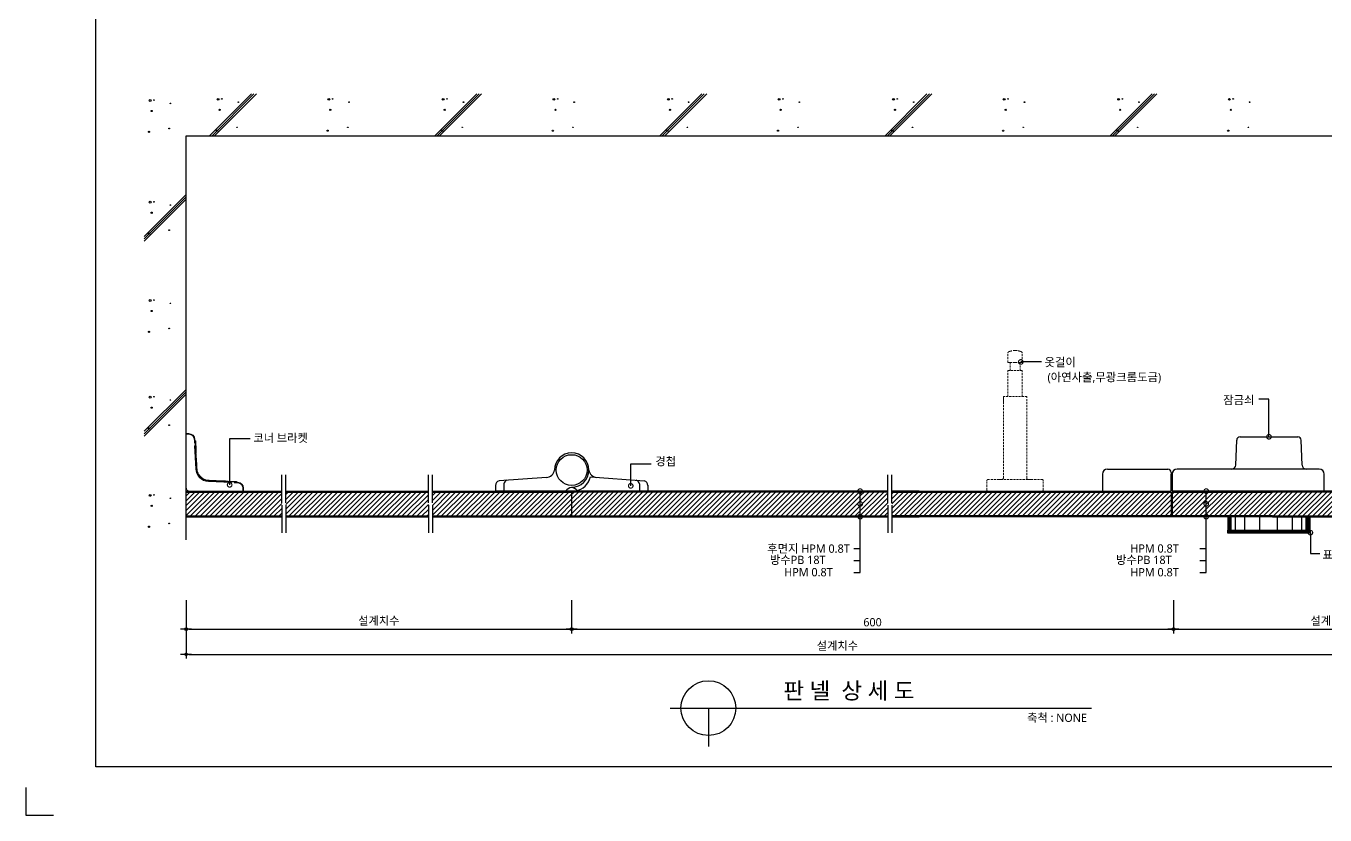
# Model space of a CAD drawing. Extents: x -256 to 8104, y -176 to 5714.
# Drawn here: x -256 to 4485, y -176 to 2705 of the extents above; entities that cross this region are included whole.
import ezdxf
from ezdxf.enums import TextEntityAlignment as Align

# ---------------------------------------------------------------- set-up
doc = ezdxf.new("R2010")
doc.units = 0
doc.header["$LTSCALE"] = 30
doc.linetypes.add('HIDDEN', pattern=[0.375, 0.25, -0.125])
doc.layers.get('0').update_dxf_attribs({"linetype": 'CONTINUOUS'})
doc.layers.get('DEFPOINTS').update_dxf_attribs({"linetype": 'CONTINUOUS'})
for name, color, linetype in [('02---제품선', 4, 'CONTINUOUS'), ('C', 2, 'CONTINUOUS'), ('DIM', 7, 'CONTINUOUS'), ('HID', 9, 'HIDDEN'), ('TIT', 3, 'CONTINUOUS'), ('경첩', 4, 'CONTINUOUS'), ('문자', 3, 'CONTINUOUS'), ('부자재', 4, 'CONTINUOUS'), ('잠금쇠(회전형)', 4, 'CONTINUOUS'), ('치수', 1, 'CONTINUOUS'), ('판넬', 2, 'CONTINUOUS'), ('해치', 8, 'CONTINUOUS')]:
    doc.layers.add(name, color=color, linetype=linetype)
doc.styles.add('돋움', font='malgun.ttf')
doc.dimstyles.new('10', dxfattribs={"dimscale": 10, "dimtxt": 3, "dimasz": 1, "dimexe": 1.5, "dimexo": 2, "dimgap": 1, "dimtad": 1, "dimdec": 0, "dimlunit": 6, "dimtxsty": '돋움', "dimblk": 'DIMDOT', "dimcen": -1, "dimdle": 1.5, "dimclrt": 3, "dimazin": 3, "dimtfac": 1, "dimtdec": 0, "dimtix": 1, "dimtmove": 2, "dimatfit": 3, "dimldrblk": 'DIMDOT', "dimarcsym": 0})
pattern_1 = [(45, (40148.375, -13933.632), (-8.980256, 8.980256), [])]

# ---------------------------------------------------------------- blocks, each defined once
blk = doc.blocks.new('DIMDOT')
at = {"linetype": 'Continuous'}
blk.add_line((-2, 0), (2, 0), dxfattribs=at)
for radius in [0.5, 0.25]:
    blk.add_circle((0, 0), radius, dxfattribs=at)
blk = doc.blocks.new('*D1225')
at = {"layer": 'DEFPOINTS', "color": 0}
for p in [(48801.8, -13158.1), (50208.9, -13158.1), (50208.9, -13283.8)]:
    blk.add_point(p, dxfattribs=at)
at = {"layer": 'DIM', "color": 0, "lineweight": -2, "ltscale": 10}
for p, q in [((48801.8, -13178.1), (48801.8, -13298.8)), ((50208.9, -13178.1), (50208.9, -13298.8)), ((48811.8, -13283.8), (50198.9, -13283.8))]:
    blk.add_line(p, q, dxfattribs=at)
at = {"layer": 'DIM', "color": 0, "lineweight": -2, "xscale": 10, "yscale": 10, "zscale": 10, "rotation": 180}
blk.add_blockref('DIMDOT', (48801.8, -13283.8), dxfattribs=at)
at = {"layer": 'DIM', "color": 0, "lineweight": -2, "xscale": 10, "yscale": 10, "zscale": 10}
blk.add_blockref('DIMDOT', (50208.9, -13283.8), dxfattribs=at)
at = {"layer": 'DIM', "color": 3, "insert": (49505.3, -13254.2), "char_height": 30, "attachment_point": 5, "style": '돋움'}
blk.add_mtext('설계치수', dxfattribs=at)
blk = doc.blocks.new('*D1226')
at = {"layer": 'DEFPOINTS', "color": 0}
for p in [(48801.8, -13158.1), (53555.7, -13158.1), (53555.7, -13375.3)]:
    blk.add_point(p, dxfattribs=at)
at = {"layer": 'DIM', "color": 0, "lineweight": -2, "ltscale": 10}
for p, q in [((48801.8, -13178.1), (48801.8, -13390.3)), ((53555.7, -13178.1), (53555.7, -13390.3)), ((48811.8, -13375.3), (53545.7, -13375.3))]:
    blk.add_line(p, q, dxfattribs=at)
at = {"layer": 'DIM', "color": 0, "lineweight": -2, "xscale": 10, "yscale": 10, "zscale": 10, "rotation": 180}
blk.add_blockref('DIMDOT', (48801.8, -13375.3), dxfattribs=at)
at = {"layer": 'DIM', "color": 0, "lineweight": -2, "xscale": 10, "yscale": 10, "zscale": 10}
blk.add_blockref('DIMDOT', (53555.7, -13375.3), dxfattribs=at)
at = {"layer": 'DIM', "color": 3, "insert": (51178.7, -13345.6), "char_height": 30, "attachment_point": 5, "style": '돋움'}
blk.add_mtext('설계치수', dxfattribs=at)
blk = doc.blocks.new('_DOTSMALL')
at = {"color": 0, "linetype": 'ByBlock', "const_width": 0.5}
blk.add_lwpolyline([(-0.0625, 0, 1), (0.0625, 0, 1)], format="xyb", close=True, dxfattribs=at)
blk = doc.blocks.new('A$C63EC304E')
at = {"layer": '치수', "color": 1, "xscale": 2.5, "yscale": 2.5, "zscale": 2.5, "rotation": 234.3098741996962}
blk.add_blockref('_DOTSMALL', (0.31, 0.31), dxfattribs=at)
blk = doc.blocks.new('A$C2BC9653E')
at = {"layer": '치수', "xscale": 0.3333333333333333, "yscale": 0.3333333333333333, "zscale": 0.3333333333333333}
blk.add_blockref('A$C63EC304E', (0, 0), dxfattribs=at)
blk = doc.blocks.new('A$C7FC71301')
at = {"layer": '치수', "rotation": 180}
blk.add_blockref('A$C2BC9653E', (0.21, 0.21), dxfattribs=at)
blk = doc.blocks.new('A$C4A20372B')
at = {"layer": '치수'}
blk.add_blockref('A$C7FC71301', (0, 0), dxfattribs=at)
blk = doc.blocks.new('A$C566469F5')
at = {"layer": '치수'}
blk.add_blockref('A$C4A20372B', (0, 0), dxfattribs=at)
blk = doc.blocks.new('A$C7E317CD4')
at = {"layer": '해치', "xscale": 2, "yscale": 2, "zscale": 2}
blk.add_blockref('A$C566469F5', (0, 0), dxfattribs=at)
blk = doc.blocks.new('A$C601D7F27')
at = {"layer": '치수'}
blk.add_blockref('A$C7E317CD4', (0, 0), dxfattribs=at)
blk = doc.blocks.new('A$C38802C08')
at = {"layer": '치수'}
blk.add_blockref('A$C601D7F27', (0, 0), dxfattribs=at)
blk = doc.blocks.new('*D1227')
at = {"layer": 'DEFPOINTS', "color": 0}
for p in [(52404.8, -13158.1), (53555.7, -13158.1), (53555.7, -13283.8)]:
    blk.add_point(p, dxfattribs=at)
at = {"layer": 'DIM', "color": 0, "lineweight": -2, "ltscale": 10}
for p, q in [((52404.8, -13178.1), (52404.8, -13298.8)), ((53555.7, -13178.1), (53555.7, -13298.8)), ((52414.8, -13283.8), (53545.7, -13283.8))]:
    blk.add_line(p, q, dxfattribs=at)
at = {"layer": 'DIM', "color": 0, "lineweight": -2, "xscale": 10, "yscale": 10, "zscale": 10, "rotation": 180}
blk.add_blockref('DIMDOT', (52404.8, -13283.8), dxfattribs=at)
at = {"layer": 'DIM', "color": 0, "lineweight": -2, "xscale": 10, "yscale": 10, "zscale": 10}
blk.add_blockref('DIMDOT', (53555.7, -13283.8), dxfattribs=at)
at = {"layer": 'DIM', "color": 3, "insert": (52980.3, -13254.2), "char_height": 30, "attachment_point": 5, "style": '돋움'}
blk.add_mtext('설계치수', dxfattribs=at)
blk = doc.blocks.new('*D1228')
at = {"layer": 'DEFPOINTS', "color": 0}
for p in [(50208.9, -13158.1), (52404.8, -13158.1), (52404.8, -13283.8)]:
    blk.add_point(p, dxfattribs=at)
at = {"layer": 'DIM', "color": 0, "lineweight": -2, "ltscale": 10}
for p, q in [((50208.9, -13178.1), (50208.9, -13298.8)), ((52404.8, -13178.1), (52404.8, -13298.8)), ((50218.9, -13283.8), (52394.8, -13283.8))]:
    blk.add_line(p, q, dxfattribs=at)
at = {"layer": 'DIM', "color": 0, "lineweight": -2, "xscale": 10, "yscale": 10, "zscale": 10, "rotation": 180}
blk.add_blockref('DIMDOT', (50208.9, -13283.8), dxfattribs=at)
at = {"layer": 'DIM', "color": 0, "lineweight": -2, "xscale": 10, "yscale": 10, "zscale": 10}
blk.add_blockref('DIMDOT', (52404.8, -13283.8), dxfattribs=at)
at = {"layer": 'DIM', "color": 3, "insert": (51306.9, -13258.3), "char_height": 30, "attachment_point": 5, "style": '돋움'}
blk.add_mtext('600', dxfattribs=at)
blk = doc.blocks.new('A$C06B31977')
for p, q in [((1.26, 11.06), (1.26, 21.17)), ((1.26, 10.11), (1.26, 0))]:
    blk.add_line(p, q)
blk = doc.blocks.new('BASIC_45', base_point=(48473.5, -13786.3))
at = {"layer": '해치', "transparency": 33554687}
h = blk.add_hatch(dxfattribs=at)
h.set_pattern_fill('ANSI31', color=256, scale=4, style=0)
h.set_pattern_definition(pattern_1)
h.paths.add_polyline_path([(49150.8, -12831.1), (49150.8, -12821.6), (49150.8, -12782.8), (48801.8, -12782.8), (48801.8, -12869.5), (49150.8, -12869.5)])
h.paths.add_polyline_path([(49165.4, -12831.1), (49165.4, -12821.6), (49165.4, -12782.8), (49685.9, -12782.8), (49685.9, -12831.1), (49685.9, -12869.5), (49165.4, -12869.5)])
at = {"layer": '해치'}
h = blk.add_hatch(dxfattribs=at)
h.set_pattern_fill('ANSI31', color=256, scale=4)
h.set_pattern_definition(pattern_1)
h.paths.add_polyline_path([(50208.9, -12869.5), (50208.9, -12782.8), (49700.5, -12782.8), (49700.5, -12869.5)])
at = {"layer": '해치', "transparency": 33554687}
h = blk.add_hatch(dxfattribs=at)
h.set_pattern_fill('ANSI31', color=256, scale=4)
h.set_pattern_definition(pattern_1)
h.paths.add_polyline_path([(50208.9, -12782.8), (50208.9, -12869.5), (51261.8, -12869.5), (51261.8, -12828.2, -0.610943), (51260.1, -12824.9, -0.241509), (51261.8, -12824.1), (51261.8, -12782.8)])
h = blk.add_hatch(dxfattribs=at)
h.set_pattern_fill('ANSI31', color=256, scale=4)
h.set_pattern_definition(pattern_1)
h.paths.add_polyline_path([(51362.6, -12782.8), (51261.8, -12782.8), (51261.8, -12824.1, -0.610943), (51263.5, -12827.4, -0.241509), (51261.8, -12828.2), (51261.8, -12869.5), (51362.6, -12869.5)])
h = blk.add_hatch(dxfattribs=at)
h.set_pattern_fill('ANSI31', color=256, scale=4)
h.set_pattern_definition(pattern_1)
h.paths.add_polyline_path([(52396.8, -12869.5), (52396.8, -12782.8), (51476.8, -12782.8), (51377.2, -12782.8), (51377.2, -12821.6), (51377.2, -12831.1), (51377.2, -12869.5), (51476.8, -12869.5)])
h = blk.add_hatch(dxfattribs=at)
h.set_pattern_fill('ANSI31', color=256, scale=4, style=0)
h.set_pattern_definition(pattern_1)
h.paths.add_polyline_path([(53171.8, -12831.1), (53171.8, -12821.6), (53171.8, -12782.8), (53555.7, -12782.8), (53555.7, -12869.5), (53171.8, -12869.5)])
edge = h.paths.add_edge_path()
edge.add_line((53157.2, -12831.1), (53157.2, -12821.6))
edge.add_line((53157.2, -12821.6), (53157.2, -12782.8))
edge.add_line((53157.2, -12782.8), (52524.7, -12782.8))
edge.add_line((52524.7, -12782.8), (52524.7, -12824.1))
edge.add_arc((52524.7, -12826.2), 2.08, -35.6901, 90, ccw=False)
edge.add_arc((52524.7, -12826.2), 2.08, 270, 324.3099, ccw=False)
edge.add_line((52524.7, -12828.2), (52524.7, -12869.5))
edge.add_line((52524.7, -12869.5), (53157.2, -12869.5))
edge.add_line((53157.2, -12869.5), (53157.2, -12831.1))
h.paths.add_polyline_path([(52399.8, -12782.8), (52399.8, -12869.5), (52524.7, -12869.5), (52524.7, -12828.2, -0.610943), (52523, -12824.9, -0.241509), (52524.7, -12824.1), (52524.7, -12782.8)])
h.paths.add_polyline_path([(53973.4, -12782.8), (53555.7, -12782.8), (53555.7, -12869.5), (53973.4, -12869.5)])
for p, q in [((48801.8, -11482.5), (53973.4, -11482.5)), ((48801.8, -12957.5), (48801.8, -11482.5))]:
    blk.add_line(p, q)
at = {"color": 2}
for p, q in [((50208.9, -12779.5), (50208.9, -12872.8)), ((52396.8, -12782.8), (52396.8, -12869.5)), ((52399.8, -12782.8), (52399.8, -12869.5)), ((48217.6, -13862), (48217.6, -13962)), ((48217.6, -13962), (48317.6, -13962))]:
    blk.add_line(p, q, dxfattribs=at)
for points in [[(48472.8, -8247.9), (55725.1, -8247.9), (55725.1, -13786.2), (48472.8, -13786.2)], [(48472.8, -8247.9), (55725.1, -8247.9), (55725.1, -13786.2), (48472.8, -13786.2)], [(48472.8, -8247.9), (56454.7, -8247.9), (56454.7, -13786.2), (48472.8, -13786.2)]]:
    blk.add_lwpolyline(points, close=True, dxfattribs=at)
at = {"layer": '02---제품선'}
for p, q in [((52632.5, -12684.4), (52635.7, -12593)), ((52648.1, -12581), (52858.7, -12581)), ((52874.3, -12684.4), (52871.1, -12593)), ((52164.2, -12698.8), (52384.4, -12698.8)), ((52604.5, -12698.8), (52418.4, -12698.8)), ((52617.5, -12698.8), (52604.5, -12698.8)), ((52889.3, -12698.8), (52617.5, -12698.8)), ((52936.4, -12698.8), (52889.3, -12698.8)), ((52145.6, -12717.5), (52145.6, -12779.5)), ((52396.8, -12711.3), (52396.8, -12779.5)), ((52396.8, -12779.5), (52396.8, -12717.5)), ((52399.8, -12717.5), (52399.8, -12779.5)), ((52955, -12779.5), (52955, -12717.5)), ((52145.6, -12779.5), (52396.8, -12779.5)), ((52955, -12779.5), (52399.8, -12779.5))]:
    blk.add_line(p, q, dxfattribs=at)
for centre, radius, start, end in [((52648.1, -12593.4), 12.4, 90, 178), ((52858.7, -12593.4), 12.4, 2, 90), ((52164.2, -12717.5), 18.6, 90, 180), ((52384.4, -12711.3), 12.4, 0, 90), ((52418.4, -12717.5), 18.6, 90, 180), ((52617.5, -12683.8), 15, 270, 358), ((52889.3, -12683.8), 15, 182, 270), ((52936.4, -12717.5), 18.6, 0, 90)]:
    blk.add_arc(centre, radius, start, end, dxfattribs=at)
at = {"layer": 'C'}
for p, q in [((48801.8, -12782.8), (49150.8, -12782.8)), ((49165.4, -12782.8), (49685.9, -12782.8)), ((49700.5, -12782.8), (50208.9, -12782.8)), ((51362.6, -12782.8), (50208.9, -12782.8)), ((51377.2, -12782.8), (52396.8, -12782.8)), ((51476.8, -12782.8), (51377.2, -12782.8)), ((52399.8, -12782.8), (52766.9, -12782.8)), ((53157.2, -12782.8), (52766.9, -12782.8)), ((48801.8, -12869.5), (49150.8, -12869.5)), ((49165.4, -12869.5), (49685.9, -12869.5)), ((49700.5, -12869.5), (50225.1, -12869.5)), ((50208.9, -12869.5), (51362.6, -12869.5)), ((52396.8, -12869.5), (51377.2, -12869.5)), ((51377.2, -12869.5), (51476.8, -12869.5)), ((52766.9, -12869.5), (52399.8, -12869.5)), ((52766.9, -12869.5), (53157.2, -12869.5))]:
    blk.add_line(p, q, dxfattribs=at)
at = {"layer": 'HID', "lineweight": 15}
for p, q in [((51800.9, -12309.4), (51800.9, -12273.8)), ((51852.9, -12309.4), (51852.9, -12273.8)), ((51800.9, -12309.4), (51808.8, -12309.4)), ((51808.8, -12309.4), (51826.9, -12309.4)), ((51808.8, -12309.4), (51808.8, -12339.2)), ((51845, -12309.4), (51826.9, -12309.4)), ((51852.9, -12309.4), (51845, -12309.4)), ((51845, -12309.4), (51845, -12339.2)), ((51800.9, -12434.2), (51800.9, -12339.2)), ((51852.9, -12339.2), (51800.9, -12339.2)), ((51852.9, -12434.2), (51852.9, -12339.2)), ((51869.6, -12434.2), (51784.2, -12434.2)), ((51784.2, -12457.9), (51784.2, -12434.2)), ((51784.2, -12731.8), (51784.2, -12434.2)), ((51869.6, -12731.8), (51869.6, -12434.2)), ((51723.7, -12774.5), (51723.7, -12741.8)), ((51779.2, -12736.8), (51728.7, -12736.8)), ((51884.6, -12736.8), (51769.2, -12736.8)), ((51874.6, -12736.8), (51925.1, -12736.8)), ((51930.1, -12774.5), (51930.1, -12741.8)), ((51925.1, -12779.5), (51728.7, -12779.5)), ((52478.5, -12779.5), (52510.1, -12779.5)), ((52510.1, -12779.5), (52700.1, -12779.5))]:
    blk.add_line(p, q, dxfattribs=at)
for centre, radius, start, end in [((51809.6, -12279), 10.2, 101.3021, 148.9655), ((51831.9, -12351.2), 85.6, 93.3455, 106.4545), ((51821.9, -12351.2), 85.6, 73.5455, 86.6545), ((51844.2, -12279), 10.2, 31.0345, 78.6979), ((51728.7, -12741.8), 5, 90, 180), ((51779.2, -12731.8), 5, 270, 0), ((51874.6, -12731.8), 5, 180, 270), ((51925.1, -12741.8), 5, 0, 90), ((51728.7, -12774.5), 5, 180, 270), ((51925.1, -12774.5), 5, 270, 0)]:
    blk.add_arc(centre, radius, start, end, dxfattribs=at)
at = {"layer": 'TIT', "color": 7}
for p, q in [((50567.9, -13571.7), (52105.7, -13571.7)), ((50707.9, -13571.7), (50707.9, -13711.7))]:
    blk.add_line(p, q, dxfattribs=at)
blk.add_circle((50707.9, -13571.7), 100, dxfattribs=at)
at = {"layer": '경첩', "color": 4, "linetype": 'Continuous', "lineweight": 15}
for p, q in [((48801.8, -12569.5), (48812.4, -12569.5)), ((48801.8, -12571.8), (48801.8, -12569.5)), ((48801.8, -12591.9), (48801.8, -12571.8)), ((48812.4, -12571.8), (48801.8, -12571.8)), ((48801.8, -12595.2), (48801.8, -12592.8)), ((48801.8, -12595.2), (48801.8, -12765.5)), ((48812.4, -12571.8), (48812.4, -12569.5)), ((48832.6, -12604), (48832, -12590.5)), ((48834.3, -12590.4), (48835.4, -12613.7)), ((48836.1, -12595), (48834.6, -12596.5)), ((48837.1, -12600.6), (48834.9, -12602.8)), ((48837.1, -12600.6), (48838.3, -12625.8)), ((48837, -12697.6), (48833.1, -12613.8)), ((48835.4, -12613.7), (48839.4, -12697.5)), ((48838.3, -12625.8), (48836.1, -12628)), ((48838.6, -12632.1), (48836.4, -12634.3)), ((48838.8, -12635.2), (48836.5, -12637.5)), ((48839.1, -12641.5), (48836.8, -12643.8)), ((48839.2, -12644.7), (48837, -12646.9)), ((48838.8, -12635.2), (48839.1, -12641.5)), ((48839.2, -12644.7), (48840.5, -12671.5)), ((48840.5, -12671.5), (48838.3, -12673.7)), ((48840.5, -12671.6), (48838.3, -12673.8)), ((48840.7, -12675.5), (48838.4, -12677.7)), ((48840.8, -12677.7), (48838.5, -12680)), ((48841.2, -12686.3), (48838.9, -12688.5)), ((48841.2, -12687.2), (48839, -12689.5)), ((48841.4, -12690.4), (48839.1, -12692.6)), ((48841.4, -12691.3), (48839.2, -12693.5)), ((48841.9, -12699.8), (48839.8, -12701.9)), ((48842.2, -12701.9), (48840.1, -12703.9)), ((48840.5, -12671.6), (48840.7, -12675.5)), ((48840.8, -12677.7), (48841.2, -12686.3)), ((48841.2, -12686.3), (48841.2, -12687.2)), ((48841.2, -12687.2), (48841.4, -12690.4)), ((48841.4, -12690.4), (48841.4, -12691.3)), ((48841.4, -12691.3), (48841.7, -12697.4)), ((48840.9, -12707.3), (48842.9, -12705.4)), ((48842.8, -12705.4), (48840.9, -12707.3)), ((48844.3, -12710.3), (48842.5, -12712.1)), ((48845.8, -12714), (48844.1, -12715.8)), ((48846.9, -12716.2), (48845.2, -12717.9)), ((48849.4, -12720.3), (48847.7, -12722)), ((48850.8, -12722.2), (48849.1, -12723.9)), ((48860.9, -12731.9), (48859.3, -12733.5)), ((48863, -12733.2), (48861.3, -12734.8)), ((48867.3, -12735.5), (48865.5, -12737.2)), ((48869.6, -12736.5), (48867.8, -12738.2)), ((48874.5, -12738.1), (48872.6, -12740)), ((48967.4, -12748.2), (48883.7, -12744.2)), ((48883.8, -12741.9), (48967.5, -12745.8)), ((48883.9, -12739.6), (48886.1, -12739.7)), ((48883.9, -12739.6), (48939.7, -12742.2)), ((48886.1, -12739.7), (48883.9, -12741.9)), ((48939.7, -12742.2), (48937.5, -12744.4)), ((48946, -12742.5), (48943.8, -12744.7)), ((48949.2, -12742.6), (48946.9, -12744.9)), ((48955.5, -12742.9), (48953.2, -12745.2)), ((48955.5, -12742.9), (48985.5, -12744.3)), ((48967.5, -12745.8), (48990.9, -12746.9)), ((48990.8, -12749.3), (48977.3, -12748.6)), ((48986.3, -12745.1), (48984.8, -12746.6)), ((48986.3, -12745.1), (48985.5, -12744.3)), ((48815.8, -12779.5), (48986.1, -12779.5)), ((48988.4, -12779.5), (48986.1, -12779.5)), ((49009.4, -12779.5), (48989.4, -12779.5)), ((49009.4, -12779.5), (49009.4, -12768.8)), ((49009.4, -12768.8), (49011.8, -12768.8)), ((49011.8, -12779.5), (49009.4, -12779.5)), ((49011.8, -12768.8), (49011.8, -12779.5))]:
    blk.add_line(p, q, dxfattribs=at)
at = {"layer": '경첩', "color": 4, "linetype": 'Continuous', "lineweight": 15, "flags": 128}
for points in [[(48832, -12590.5), (48832.4, -12590.5), (48832.9, -12590.5), (48833.3, -12590.4), (48833.6, -12590.4), (48833.9, -12590.4), (48834.1, -12590.4), (48834.3, -12590.4), (48834.3, -12590.4)], [(48836.9, -12595.8), (48836.7, -12595.6), (48836.6, -12595.5), (48836.4, -12595.3), (48836.3, -12595.2), (48836.2, -12595.1), (48836.2, -12595.1), (48836.1, -12595), (48836.1, -12595)], [(48836.9, -12595.8), (48837, -12596.8), (48837, -12598), (48837.1, -12599.2), (48837.1, -12600.6)], [(48835.4, -12613.7), (48835.4, -12613.7), (48835.2, -12613.7), (48835, -12613.7), (48834.7, -12613.8), (48834.4, -12613.8), (48834, -12613.8), (48833.5, -12613.8), (48833.1, -12613.8)], [(48838.3, -12625.8), (48838.4, -12627), (48838.4, -12628.2), (48838.5, -12629.3), (48838.5, -12630.2), (48838.6, -12631), (48838.6, -12631.6), (48838.6, -12632), (48838.6, -12632.1)], [(48839.4, -12697.5), (48839.3, -12697.5), (48839.2, -12697.5), (48839, -12697.5), (48838.7, -12697.5), (48838.3, -12697.5), (48837.9, -12697.5), (48837.5, -12697.6), (48837, -12697.6)], [(48840.5, -12671.5), (48840.5, -12671.5), (48840.5, -12671.6)], [(48840.7, -12675.5), (48840.7, -12676.2), (48840.7, -12676.9), (48840.8, -12677.7)], [(48841.9, -12699.8), (48842.1, -12701.4), (48842.2, -12701.9)], [(48842.8, -12705.4), (48842.8, -12705.4), (48842.8, -12705.4)], [(48883.8, -12741.9), (48883.8, -12741.9), (48883.8, -12742.1), (48883.8, -12742.3), (48883.8, -12742.6), (48883.7, -12742.9), (48883.7, -12743.3), (48883.7, -12743.8), (48883.7, -12744.2)], [(48939.7, -12742.2), (48940.8, -12742.2), (48941.9, -12742.3), (48942.9, -12742.3), (48943.8, -12742.4), (48944.5, -12742.4), (48945.2, -12742.4), (48945.6, -12742.5), (48945.9, -12742.5), (48946, -12742.5)], [(48949.2, -12742.6), (48949.3, -12742.6), (48949.6, -12742.7), (48950.2, -12742.7), (48951, -12742.7), (48952, -12742.8), (48953.1, -12742.8), (48954.2, -12742.9), (48955.5, -12742.9)], [(48967.5, -12745.8), (48967.5, -12745.9), (48967.5, -12746), (48967.5, -12746.2), (48967.5, -12746.5), (48967.5, -12746.9), (48967.5, -12747.3), (48967.4, -12747.7), (48967.4, -12748.2)], [(48990.8, -12749.3), (48990.8, -12748.8), (48990.8, -12748.4), (48990.8, -12748), (48990.8, -12747.6), (48990.9, -12747.3), (48990.9, -12747.1), (48990.9, -12747), (48990.9, -12746.9)]]:
    blk.add_lwpolyline(points, dxfattribs=at)
at = {"layer": '경첩', "color": 4, "linetype": 'Continuous', "lineweight": 15}
for centre, radius, start, end in [((48812.4, -12591.4), 21.9, 2.6983, 90), ((48812.4, -12591.4), 19.6, 2.6983, 90), ((48886, -12695.3), 49, 182.6983, 267.3017), ((48886, -12695.3), 46.7, 182.6983, 267.3017), ((48886, -12695.3), 44.3, 182.6983, 185.9088), ((48886, -12695.3), 44.3, 188.6056, 193.1623), ((48886, -12695.3), 44.3, 193.2431, 199.766), ((48886, -12695.3), 44.3, 199.766, 204.9948), ((48886, -12695.3), 44.3, 208.1736, 214.3849), ((48886, -12695.3), 44.3, 214.3855, 217.4388), ((48886, -12695.3), 44.3, 217.4392, 235.6151), ((48886, -12695.3), 44.3, 235.6142, 238.7009), ((48886, -12695.3), 44.3, 238.7002, 245.0052), ((48886, -12695.3), 44.3, 248.2494, 255.0002), ((48886, -12695.3), 44.3, 255, 267.3017), ((48989.8, -12768.8), 19.6, 0, 87.3017), ((48989.8, -12768.8), 21.9, 0, 87.3017), ((48815.8, -12765.5), 14, 180, 270)]:
    blk.add_arc(centre, radius, start, end, dxfattribs=at)
at = {"layer": '부자재'}
for p, q in [((50116.7, -12729.4), (49943.8, -12741.5)), ((50277.7, -12727.5), (50473.6, -12741.4)), ((49930.8, -12757.4), (49930.8, -12779.5)), ((50208.9, -12779.5), (49930.8, -12779.5)), ((49960.8, -12753.3), (49960.8, -12779.5)), ((50223.1, -12779.5), (50486.9, -12779.5)), ((50456.9, -12753.3), (50456.9, -12779.5)), ((50486.9, -12757.4), (50486.9, -12779.5))]:
    blk.add_line(p, q, dxfattribs=at)
at = {"layer": '부자재', "color": 1}
blk.add_circle((50208.9, -12702.5), 56.2, dxfattribs=at)
at = {"layer": '부자재'}
for centre, radius, start, end in [((50208.9, -12702.5), 63, 270, 180), ((50115.1, -12698.4), 31, 272.9231, 352.4724), ((50302.6, -12698.4), 31, 187.5276, 267.0769), ((49947.6, -12757.9), 16.8, 101.7765, 181.6712), ((49981.3, -12759), 21.2, 113.4077, 164.5497), ((50211.1, -12710.9), 68.6, 280.084, 345.9792), ((50436.5, -12759), 21.2, 15.4503, 67.3004), ((50470.2, -12757.9), 16.8, 358.3288, 78.2235), ((50217.5, -12804.1), 39.5, 102.5267, 141.5475), ((50200.3, -12804.1), 39.5, 43.1003, 77.4733)]:
    blk.add_arc(centre, radius, start, end, dxfattribs=at)
at = {"layer": '잠금쇠(회전형)', "linetype": 'Continuous', "lineweight": 15}
for p, q in [((52603.2, -12873.5), (52903.6, -12873.5)), ((52603.2, -12873.5), (52603.2, -12921.8)), ((52604.1, -12873.5), (52604.1, -12921.8)), ((52903.6, -12873.5), (52903.6, -12921.8)), ((52602.2, -12921.8), (52904.6, -12921.8)), ((52602.2, -12931.1), (52602.2, -12921.8)), ((52602.2, -12930.8), (52904.6, -12930.8)), ((52904.6, -12931.1), (52904.6, -12921.8))]:
    blk.add_line(p, q, dxfattribs=at)
at = {"layer": '치수'}
for p, q in [((51923.8, -12307.9), (51847.8, -12307.9)), ((52753.4, -12443.8), (52716.8, -12443.8)), ((52753.4, -12581), (52753.4, -12443.8)), ((48961.2, -12587.8), (49035.4, -12587.8)), ((48961.2, -12756.2), (48961.2, -12587.8)), ((50424.5, -12760.2), (50424.5, -12679.3)), ((50424.5, -12679.3), (50498.7, -12679.3)), ((51261.8, -13076), (51261.8, -12779.5)), ((52524.7, -13076), (52524.7, -12779.5)), ((52904.6, -12931.1), (52904.6, -13006.9)), ((51238.1, -12989.3), (51261.8, -12989.3)), ((51238.1, -13032.8), (51261.8, -13032.8)), ((52500.9, -12989.3), (52524.7, -12989.3)), ((52500.9, -13032.8), (52524.7, -13032.8)), ((52904.6, -13006.9), (52938.9, -13006.9)), ((51238.1, -13076), (51261.8, -13076)), ((52500.9, -13076), (52524.7, -13076))]:
    blk.add_line(p, q, dxfattribs=at)
at = {"layer": '판넬', "color": 1}
for p, q in [((48801.8, -12779.5), (49150.8, -12779.5)), ((49165.4, -12779.5), (49685.9, -12779.5)), ((49700.5, -12779.5), (50188.5, -12779.5)), ((51362.6, -12779.5), (50208.9, -12779.5)), ((51377.2, -12779.5), (52394.8, -12779.5)), ((51476.8, -12779.5), (51377.2, -12779.5)), ((52404.8, -12779.5), (52766.9, -12779.5)), ((53157.2, -12779.5), (52766.9, -12779.5)), ((48801.8, -12872.8), (49150.8, -12872.8)), ((49165.4, -12872.8), (49685.9, -12872.8)), ((49700.5, -12872.8), (50228.5, -12872.8)), ((50208.9, -12872.8), (51362.6, -12872.8)), ((52399.8, -12872.8), (51377.2, -12872.8)), ((51377.2, -12872.8), (51476.8, -12872.8)), ((52766.9, -12872.8), (52399.8, -12872.8)), ((52766.9, -12872.8), (53157.2, -12872.8))]:
    blk.add_line(p, q, dxfattribs=at)
at = {"layer": '해치'}
for p, q in [((48887.7, -11482.5), (49040.8, -11329.3)), ((48905.3, -11482.5), (49058.5, -11329.3)), ((49709.3, -11482.5), (49862.4, -11329.3)), ((49726.9, -11482.5), (49880, -11329.3)), ((50530.8, -11482.5), (50684, -11329.3)), ((50548.5, -11482.5), (50701.6, -11329.3)), ((51352.4, -11482.5), (51505.5, -11329.3)), ((51370.1, -11482.5), (51523.2, -11329.3)), ((52174, -11482.5), (52327.1, -11329.3)), ((52191.6, -11482.5), (52344.8, -11329.3)), ((48648.6, -11849.3), (48801.8, -11696.2)), ((48648.6, -11867), (48801.8, -11713.9)), ((48648.6, -12561), (48801.8, -12407.9)), ((48648.6, -12578.6), (48801.8, -12425.5)), ((52606, -12873.5), (52606, -12921.8)), ((52608.9, -12873.5), (52608.9, -12921.8)), ((52614.1, -12873.5), (52614.1, -12921.8)), ((52630.4, -12873.5), (52630.4, -12921.8)), ((52663.7, -12873.5), (52663.7, -12921.8)), ((52719.3, -12873.5), (52719.3, -12921.8)), ((52783, -12873.5), (52783, -12921.8)), ((52838.5, -12873.5), (52838.5, -12921.8)), ((52871.8, -12873.5), (52871.8, -12921.8)), ((52888.1, -12873.5), (52888.1, -12921.8)), ((52892.7, -12873.5), (52892.7, -12921.8)), ((52897.9, -12873.5), (52897.9, -12921.8)), ((52900.8, -12873.5), (52900.8, -12921.8)), ((52902.7, -12873.5), (52902.7, -12921.8)), ((52602.2, -12924.9), (52904.6, -12924.9)), ((52602.2, -12926.5), (52904.6, -12926.5)), ((52602.2, -12928), (52904.6, -12928)), ((52602.2, -12928.9), (52904.6, -12928.9)), ((52602.2, -12929.9), (52904.6, -12929.9)), ((52602.2, -12931.1), (52904.6, -12931.1))]:
    blk.add_line(p, q, dxfattribs=at)
at = {"layer": '해치', "color": 2}
for p, q in [((48896.5, -11482.5), (49049.6, -11329.3)), ((49718.1, -11482.5), (49871.2, -11329.3)), ((50539.7, -11482.5), (50692.8, -11329.3)), ((51361.2, -11482.5), (51514.4, -11329.3)), ((52182.8, -11482.5), (52335.9, -11329.3)), ((48648.6, -11858.2), (48801.8, -11705)), ((48648.6, -12569.8), (48801.8, -12416.7))]:
    blk.add_line(p, q, dxfattribs=at)
at = {"layer": '해치'}
for centre, radius in [((48670.8, -11353.3), 3.36), ((48684.7, -11351.7), 1.12), ((48744.7, -11363.6), 1.12), ((48918.6, -11348.9), 3.36), ((48932.5, -11347.3), 1.12), ((48992.5, -11359.3), 1.12), ((49322.6, -11348.9), 3.36), ((49336.5, -11347.3), 1.12), ((49396.5, -11359.3), 1.12), ((49740.2, -11348.9), 3.36), ((49754.1, -11347.3), 1.12), ((49814.1, -11359.3), 1.12), ((50144.2, -11348.9), 3.36), ((50158.1, -11347.3), 1.12), ((50218.1, -11359.3), 1.12), ((50561.8, -11348.9), 3.36), ((50575.7, -11347.3), 1.12), ((50635.7, -11359.3), 1.12), ((50965.8, -11348.9), 3.36), ((50979.7, -11347.3), 1.12), ((51039.7, -11359.3), 1.12), ((51383.3, -11348.9), 3.36), ((51397.2, -11347.3), 1.12), ((51457.2, -11359.3), 1.12), ((51787.4, -11348.9), 3.36), ((51801.3, -11347.3), 1.12), ((51861.3, -11359.3), 1.12), ((52204.9, -11348.9), 3.36), ((52218.8, -11347.3), 1.12), ((52278.8, -11359.3), 1.12), ((52608.9, -11348.9), 3.36), ((52622.8, -11347.3), 1.12), ((52682.8, -11359.3), 1.12), ((48676.4, -11391.6), 2.24), ((48924.2, -11387.2), 2.24), ((49328.2, -11387.2), 2.24), ((49745.8, -11387.2), 2.24), ((50149.8, -11387.2), 2.24), ((50567.4, -11387.2), 2.24), ((50971.4, -11387.2), 2.24), ((51388.9, -11387.2), 2.24), ((51793, -11387.2), 2.24), ((52210.5, -11387.2), 2.24), ((52614.5, -11387.2), 2.24), ((48666.7, -11467.7), 2.24), ((48740.2, -11455.4), 1.12), ((48914.6, -11463.3), 2.24), ((48988, -11451), 1.12), ((49318.6, -11463.3), 2.24), ((49392, -11451), 1.12), ((49736.2, -11463.3), 2.24), ((49809.6, -11451), 1.12), ((50140.2, -11463.3), 2.24), ((50213.6, -11451), 1.12), ((50557.7, -11463.3), 2.24), ((50631.2, -11451), 1.12), ((50961.8, -11463.3), 2.24), ((51035.2, -11451), 1.12), ((51379.3, -11463.3), 2.24), ((51452.8, -11451), 1.12), ((51783.3, -11463.3), 2.24), ((51856.8, -11451), 1.12), ((52200.9, -11463.3), 2.24), ((52274.3, -11451), 1.12), ((52604.9, -11463.3), 2.24), ((52678.3, -11451), 1.12), ((48670.8, -11724.6), 3.36), ((48684.7, -11723), 1.12), ((48744.7, -11735), 1.12), ((48676.4, -11762.9), 2.24), ((48666.7, -11839), 2.24), ((48740.2, -11826.7), 1.12), ((48670.8, -12083.3), 3.36), ((48684.7, -12081.7), 1.12), ((48676.4, -12121.6), 2.24), ((48744.7, -12093.7), 1.12), ((48666.7, -12197.7), 2.24), ((48740.2, -12185.4), 1.12), ((48670.8, -12436.3), 3.36), ((48684.7, -12434.7), 1.12), ((48744.7, -12446.6), 1.12), ((48676.4, -12474.6), 2.24), ((48666.7, -12550.7), 2.24), ((48740.2, -12538.4), 1.12), ((48670.8, -12794.9), 3.36), ((48684.7, -12793.4), 1.12), ((48676.4, -12833.3), 2.24), ((48744.7, -12805.3), 1.12), ((48666.7, -12909.4), 2.24), ((48740.2, -12897.1), 1.12)]:
    blk.add_circle(centre, radius, dxfattribs=at)
at = {"xscale": 10, "yscale": 10, "zscale": 10}
for p in [(49138.3, -12932.2), (49152.9, -12932.2), (49673.3, -12932.2), (49688, -12932.2), (51350, -12932.2), (51364.7, -12932.2)]:
    blk.add_blockref('A$C06B31977', p, dxfattribs=at)
at = {"layer": '치수', "xscale": 20, "yscale": 20, "zscale": 20}
for p in [(48956.6, -12760.7), (50420.3, -12764.4)]:
    blk.add_blockref('A$C38802C08', p, dxfattribs=at)
at = {"layer": '해치', "yscale": 20, "zscale": 20}
for p, xscale in [((51852, -12312.1), -20), ((52749.2, -12585.2), 20), ((52900.4, -12935.3), 20)]:
    blk.add_blockref('A$C38802C08', p, dxfattribs=dict(at, xscale=xscale))
at = {"layer": '해치', "xscale": 20, "yscale": 20, "zscale": 20, "rotation": 90}
for p in [(51265.8, -12783.7), (52528.7, -12783.7), (51266, -12830.3), (52528.9, -12830.3), (51265.8, -12877), (52528.7, -12877)]:
    blk.add_blockref('A$C38802C08', p, dxfattribs=at)
at = {"layer": 'TIT', "style": '돋움'}
blk.add_text('판 넬  상 세 도', height=60, dxfattribs=at).set_placement((51459.7, -13538.1), align=Align.RIGHT)
blk.add_text('축척 : NONE', height=30, dxfattribs=at).set_placement((51871.1, -13621.9))
at = {"layer": '문자', "style": '돋움'}
for s, height, p in [('옷걸이', 30.34, (51991.6, -12308)), ('(아연사출,무광크롬도금)', 30.337, (52152.8, -12364.4)), ('잠금쇠', 30.34, (52643.6, -12446.1)), ('후면지 HPM 0.8T', 30.337, (51073, -12988.5)), ('HPM 0.8T', 30.34, (52335.9, -12988.8)), ('방수PB 18T', 30.34, (51033.9, -13029.7)), ('방수PB 18T', 30.34, (52296.8, -13029.7)), ('표시창', 30.34, (53005.8, -13010.8)), ('HPM 0.8T', 30.34, (51073, -13075.3)), ('HPM 0.8T', 30.34, (52335.9, -13075.6))]:
    blk.add_text(s, height=height, dxfattribs=at).set_placement(p, align=Align.MIDDLE)
for s, p in [('코너 브라켓', (49047.6, -12600.1)), ('경첩', (50514.3, -12685.6))]:
    blk.add_text(s, height=30, dxfattribs=at).set_placement(p)
at = {"layer": 'DIM', "ltscale": 10}
for base, p1, p2, text, picture, middle in [((50208.9, -13283.8), (48801.8, -13158.1), (50208.9, -13158.1), '설계치수', '*D1225', (49505.3, -13254.2)), ((53555.7, -13375.3), (48801.8, -13158.1), (53555.7, -13158.1), '설계치수', '*D1226', (51178.7, -13345.6)), ((52404.8, -13283.8), (50208.9, -13158.1), (52404.8, -13158.1), '600', '*D1228', (51306.9, -13258.3)), ((53555.7, -13283.8), (52404.8, -13158.1), (53555.7, -13158.1), '설계치수', '*D1227', (52980.3, -13254.2))]:
    dim = blk.add_linear_dim(base=base, p1=p1, p2=p2, text=text, dimstyle='10', override={"dimtxsty": '돋움'}, dxfattribs=at)
    dim.commit()
    dim.dimension.update_dxf_attribs({"geometry": picture, "text_midpoint": middle})

msp = doc.modelspace()

# ---------------------------------------------------------------- block references
msp.add_blockref('BASIC_45', (0, 0))

doc.saveas('drawing.dxf')
